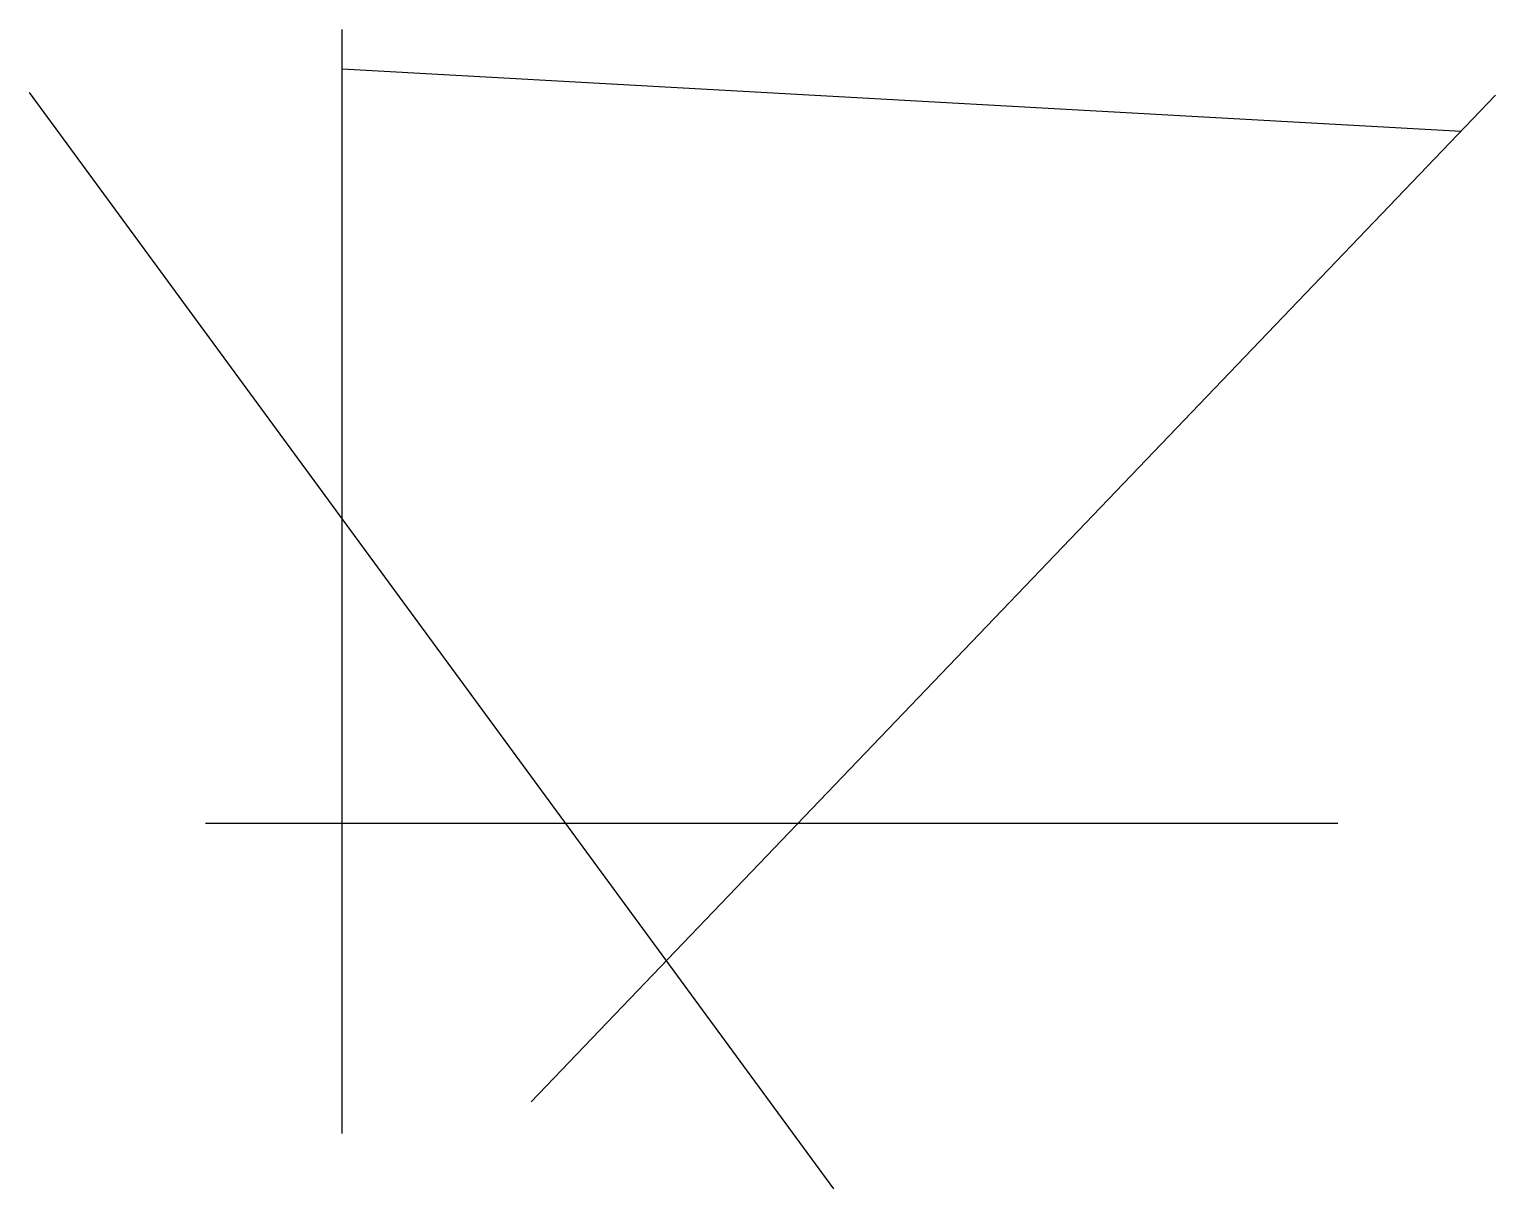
# Paper-space layout 'A4' of a CAD drawing. Header units: millimetres. Extents: x 62 to 172, y 121 to 209.
import ezdxf

# ---------------------------------------------------------------- set-up
doc = ezdxf.new("R2010")
doc.units = ezdxf.units.MM

psp = doc.layouts.new('A4')

# ---------------------------------------------------------------- linework, layer by layer
for p, q in [((85.17, 125.45), (85.17, 208.73)), ((85.17, 205.76), (169.62, 201.06)), ((61.57, 203.97), (122.25, 121.28)), ((172.22, 203.77), (99.45, 127.83)), ((74.86, 148.85), (160.32, 148.85))]:
    psp.add_line(p, q)

doc.saveas('drawing.dxf')
